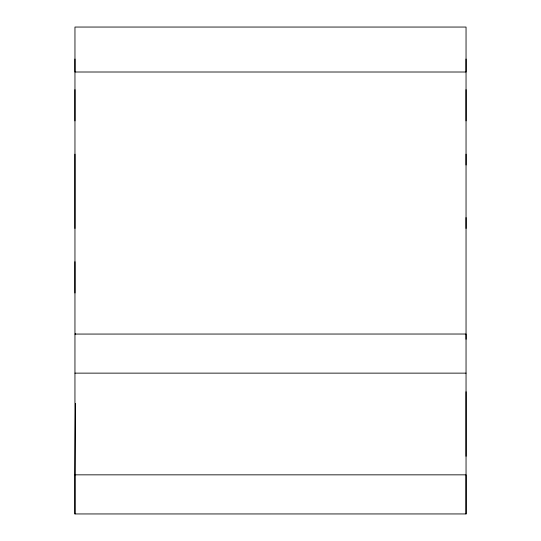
<?xml version="1.0" encoding="UTF-8"?>
<svg xmlns="http://www.w3.org/2000/svg" width="541" height="541" viewBox="0 0 541 541"><rect width="100%" height="100%" fill="white"/><g stroke="black" fill="none" stroke-linecap="round" stroke-linejoin="round"><path stroke-width="0.81" d="M74.949 513.95L74.949 474.842L466.051 474.842L466.051 513.943L74.949 513.95L74.962 27.05L466.044 27.057L466.044 72.014L74.962 72.007L74.962 59.03M466.044 456.293L466.044 391.725M466.044 339.268L466.044 59.03M466.044 228.464L466.044 217.583M466.044 165.032L466.044 154.158M466.044 120.914L466.044 89.63M74.956 474.829L75.469 403.39M74.962 373.134L466.044 373.134M75.686 334.074L74.962 334.067L466.044 334.027L466.051 513.95M74.956 89.623L74.956 120.907M74.956 154.158L74.956 228.464M74.956 261.702L74.956 292.992"/></g></svg>
